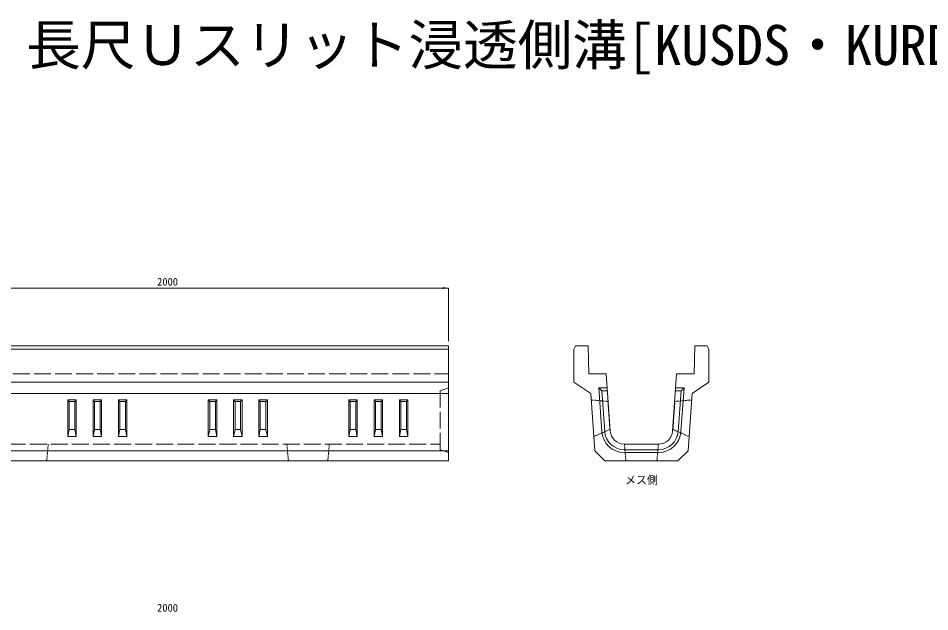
# Model space of a CAD drawing. Units: millimetres at full size, sheet at 1:10; details may follow other scales. Extents: x 31265 to 41746, y -4627 to -359.
# Drawn here: x 33263 to 36506, y -2470 to -359 of the extents above; entities that cross this region are included whole.
import ezdxf
from ezdxf.enums import TextEntityAlignment as Align

# ---------------------------------------------------------------- set-up
doc = ezdxf.new("R2010")
doc.units = ezdxf.units.MM
doc.header["$LTSCALE"] = 10
doc.linetypes.add('DASHED', pattern=[7.5, 6, -1.5])
doc.linetypes.add('USER1', pattern=[0.405, 0.225, -0.18])
doc.layers.add('0_2', color=7, linetype='Continuous')
doc.layers.add('寸法線', color=7, linetype='Continuous', lineweight=9)
doc.layers.add('本体', color=2, linetype='Continuous', lineweight=9)
doc.styles.add('ＭＳ ゴシック', font='')
doc.styles.get('ＭＳ ゴシック').set_extended_font_data('MS Gothic')

# ---------------------------------------------------------------- blocks, each defined once
blk = doc.blocks.new('filled_arrow')
at = {"color": 0, "linetype": 'Continuous', "lineweight": -2}
blk.add_solid([(7.5, 1.25), (0, 0), (7.5, -1.25)], dxfattribs=at)

msp = doc.modelspace()

# ---------------------------------------------------------------- linework, layer by layer
at = {"layer": '寸法線'}
for p in [(32794.24, -1318.63), (34794.24, -1507.86)]:
    msp.add_line(p, (34794.24, -1318.63), dxfattribs=at)
at = {"layer": '本体', "lineweight": 13}
for p, q in [((32794.24, -1523.86), (34794.24, -1523.86)), ((34794.24, -1523.86), (34794.24, -1933.86)), ((35240, -1535.86), (35246, -1523.86)), ((35290, -1523.86), (35246, -1523.86)), ((35292.5, -1623.86), (35290, -1523.86)), ((35667.5, -1623.86), (35670, -1523.86)), ((35714, -1523.86), (35670, -1523.86)), ((35720, -1535.86), (35714, -1523.86)), ((35240, -1653.86), (35240, -1535.86)), ((35720, -1653.86), (35720, -1535.86)), ((35355, -1623.86), (35292.5, -1623.86)), ((35355, -1623.86), (35369.24, -1827.35)), ((35605, -1623.86), (35590.75, -1827.35)), ((35667.5, -1623.86), (35605, -1623.86)), ((35240, -1653.86), (35300, -1693.86)), ((35720, -1653.86), (35660, -1693.86)), ((35300, -1693.86), (35314.17, -1898.04)), ((35660, -1693.86), (35645.82, -1898.04)), ((35540.87, -1873.86), (35419.12, -1873.86)), ((35350, -1933.86), (35314.17, -1898.04)), ((35610, -1933.86), (35645.82, -1898.04)), ((32794.24, -1933.86), (34794.24, -1933.86)), ((35610, -1933.86), (35350, -1933.86))]:
    msp.add_line(p, q, dxfattribs=at)
at = {"layer": '本体'}
for p, q in [((32794.24, -1535.86), (34794.24, -1535.86)), ((32794.24, -1653.86), (34794.24, -1653.86)), ((32794.24, -1693.86), (34794.24, -1693.86)), ((33439.24, -1716.84), (33469.24, -1716.84)), ((33439.24, -1846.85), (33439.24, -1716.84)), ((33469.24, -1716.84), (33469.24, -1846.85)), ((33529.24, -1716.84), (33559.24, -1716.84)), ((33529.24, -1846.85), (33529.24, -1716.84)), ((33559.24, -1716.84), (33559.24, -1846.85)), ((33619.24, -1716.84), (33649.24, -1716.84)), ((33619.24, -1846.85), (33619.24, -1716.84)), ((33649.24, -1716.84), (33649.24, -1846.85)), ((33939.24, -1716.84), (33969.24, -1716.84)), ((33939.24, -1846.85), (33939.24, -1716.84)), ((33969.24, -1716.84), (33969.24, -1846.85)), ((34029.24, -1716.84), (34059.24, -1716.84)), ((34029.24, -1846.85), (34029.24, -1716.84)), ((34059.24, -1716.84), (34059.24, -1846.85)), ((34119.24, -1716.84), (34149.24, -1716.84)), ((34119.24, -1846.85), (34119.24, -1716.84)), ((34149.24, -1716.84), (34149.24, -1846.85)), ((34439.24, -1716.84), (34469.24, -1716.84)), ((34439.24, -1846.85), (34439.24, -1716.84)), ((34469.24, -1716.84), (34469.24, -1846.85)), ((34529.24, -1716.84), (34559.24, -1716.84)), ((34529.24, -1846.85), (34529.24, -1716.84)), ((34559.24, -1716.84), (34559.24, -1846.85)), ((34619.24, -1716.84), (34649.24, -1716.84)), ((34619.24, -1846.85), (34619.24, -1716.84)), ((34649.24, -1716.84), (34649.24, -1846.85)), ((33444.24, -1721.86), (33464.24, -1721.86)), ((33534.24, -1721.86), (33554.24, -1721.86)), ((33624.24, -1721.86), (33644.24, -1721.86)), ((33944.24, -1721.86), (33964.24, -1721.86)), ((34034.24, -1721.86), (34054.24, -1721.86)), ((34124.24, -1721.86), (34144.24, -1721.86)), ((34444.24, -1721.86), (34464.24, -1721.86)), ((34534.24, -1721.86), (34554.24, -1721.86)), ((34624.24, -1721.86), (34644.24, -1721.86)), ((33439.24, -1846.85), (33444.24, -1821.85)), ((33469.24, -1846.85), (33439.24, -1846.85)), ((33464.24, -1821.85), (33444.24, -1821.85)), ((33464.24, -1821.85), (33469.24, -1846.85)), ((33529.24, -1846.85), (33534.24, -1821.85)), ((33559.24, -1846.85), (33529.24, -1846.85)), ((33554.24, -1821.85), (33534.24, -1821.85)), ((33554.24, -1821.85), (33559.24, -1846.85)), ((33619.24, -1846.85), (33624.24, -1821.85)), ((33649.24, -1846.85), (33619.24, -1846.85)), ((33644.24, -1821.85), (33624.24, -1821.85)), ((33644.24, -1821.85), (33649.24, -1846.85)), ((33939.24, -1846.85), (33944.24, -1821.85)), ((33969.24, -1846.85), (33939.24, -1846.85)), ((33964.24, -1821.85), (33944.24, -1821.85)), ((33964.24, -1821.85), (33969.24, -1846.85)), ((34029.24, -1846.85), (34034.24, -1821.85)), ((34059.24, -1846.85), (34029.24, -1846.85)), ((34054.24, -1821.85), (34034.24, -1821.85)), ((34054.24, -1821.85), (34059.24, -1846.85)), ((34119.24, -1846.85), (34124.24, -1821.85)), ((34149.24, -1846.85), (34119.24, -1846.85)), ((34144.24, -1821.85), (34124.24, -1821.85)), ((34144.24, -1821.85), (34149.24, -1846.85)), ((34439.24, -1846.85), (34444.24, -1821.85)), ((34469.24, -1846.85), (34439.24, -1846.85)), ((34464.24, -1821.85), (34444.24, -1821.85)), ((34464.24, -1821.85), (34469.24, -1846.85)), ((34529.24, -1846.85), (34534.24, -1821.85)), ((34559.24, -1846.85), (34529.24, -1846.85)), ((34554.24, -1821.85), (34534.24, -1821.85)), ((34554.24, -1821.85), (34559.24, -1846.85)), ((34619.24, -1846.85), (34624.24, -1821.85)), ((34649.24, -1846.85), (34619.24, -1846.85)), ((34644.24, -1821.85), (34624.24, -1821.85)), ((34644.24, -1821.85), (34649.24, -1846.85)), ((32794.24, -1898.04), (34794.24, -1898.04))]:
    msp.add_line(p, q, dxfattribs=at)
at = {"layer": '本体', "linetype": 'DASHED'}
for p, q in [((32794.24, -1623.86), (34794.24, -1623.86)), ((34794.24, -1673.86), (34764.24, -1683.86)), ((34764.24, -1683.86), (34764.24, -1893.86)), ((32779.24, -1873.86), (34764.24, -1873.86)), ((34764.24, -1893.86), (34794.24, -1903.86))]:
    msp.add_line(p, q, dxfattribs=at)
at = {"layer": '本体', "color": 4, "lineweight": 5}
for p, q in [((35358.5, -1673.86), (35328.42, -1673.86)), ((35328.42, -1673.86), (35339.31, -1829.45)), ((35339.15, -1683.86), (35328.42, -1673.86)), ((35359.2, -1683.86), (35339.15, -1683.86)), ((35339.15, -1683.86), (35349.29, -1828.75)), ((35620.84, -1683.86), (35600.8, -1683.86)), ((35631.57, -1673.86), (35601.5, -1673.86)), ((35620.84, -1683.86), (35610.7, -1828.75)), ((35631.57, -1673.86), (35620.68, -1829.45)), ((35631.57, -1673.86), (35620.84, -1683.86)), ((35540.87, -1893.86), (35419.12, -1893.86)), ((35540.87, -1903.86), (35419.12, -1903.86))]:
    msp.add_line(p, q, dxfattribs=at)
at = {"layer": '本体', "linetype": 'USER1'}
for p, q in [((33369.74, -1873.86), (33364.24, -1933.86)), ((34218.74, -1873.86), (34224.24, -1933.86)), ((34369.74, -1873.86), (34364.24, -1933.86)), ((35419.5, -1873.86), (35425, -1933.86)), ((35540.5, -1873.86), (35535, -1933.86))]:
    msp.add_line(p, q, dxfattribs=at)
at = {"layer": '本体'}
for points in [[(33439.24, -1716.84), (33444.24, -1721.86), (33444.24, -1821.85)], [(33464.24, -1821.85), (33464.24, -1721.86), (33469.24, -1716.84)], [(33529.24, -1716.84), (33534.24, -1721.86), (33534.24, -1821.85)], [(33554.24, -1821.85), (33554.24, -1721.86), (33559.24, -1716.84)], [(33619.24, -1716.84), (33624.24, -1721.86), (33624.24, -1821.85)], [(33644.24, -1821.85), (33644.24, -1721.86), (33649.24, -1716.84)], [(33939.24, -1716.84), (33944.24, -1721.86), (33944.24, -1821.85)], [(33964.24, -1821.85), (33964.24, -1721.86), (33969.24, -1716.84)], [(34029.24, -1716.84), (34034.24, -1721.86), (34034.24, -1821.85)], [(34054.24, -1821.85), (34054.24, -1721.86), (34059.24, -1716.84)], [(34119.24, -1716.84), (34124.24, -1721.86), (34124.24, -1821.85)], [(34144.24, -1821.85), (34144.24, -1721.86), (34149.24, -1716.84)], [(34439.24, -1716.84), (34444.24, -1721.86), (34444.24, -1821.85)], [(34464.24, -1821.85), (34464.24, -1721.86), (34469.24, -1716.84)], [(34529.24, -1716.84), (34534.24, -1721.86), (34534.24, -1821.85)], [(34554.24, -1821.85), (34554.24, -1721.86), (34559.24, -1716.84)], [(34619.24, -1716.84), (34624.24, -1721.86), (34624.24, -1821.85)], [(34644.24, -1821.85), (34644.24, -1721.86), (34649.24, -1716.84)]]:
    msp.add_lwpolyline(points, dxfattribs=at)
at = {"layer": '本体', "linetype": 'USER1'}
for points in [[(35310.62, -1846.85), (35367.85, -1821.85), (35360.85, -1721.86), (35301.59, -1716.84)], [(35649.37, -1846.85), (35592.14, -1821.85), (35599.14, -1721.86), (35658.4, -1716.84)]]:
    msp.add_lwpolyline(points, dxfattribs=at)
at = {"layer": '本体', "color": 4, "lineweight": 5}
for centre, radius, start, end in [((35419.12, -1823.86), 80, 184.00417, 270), ((35419.12, -1823.86), 70, 184.00417, 270), ((35540.87, -1823.86), 70, 270, 355.99583), ((35540.87, -1823.86), 80, 270, 355.99583)]:
    msp.add_arc(centre, radius, start, end, dxfattribs=at)
at = {"layer": '本体', "lineweight": 13}
for centre, start, end in [((35419.12, -1823.86), 184.00417, 270), ((35540.87, -1823.86), 270, 355.99583)]:
    msp.add_arc(centre, 50, start, end, dxfattribs=at)

# ---------------------------------------------------------------- block references
at = {"layer": '寸法線', "xscale": 2.77, "yscale": 2.77, "rotation": 180}
msp.add_blockref('filled_arrow', (34794.24, -1318.63), dxfattribs=at)

# ---------------------------------------------------------------- texts
at = {"layer": '0_2', "style": 'ＭＳ ゴシック'}
for s, height, p in [('長尺Ｕスリット浸透側溝[KUSDS・KURDS]（側面排水孔・底穴開き）断面図', 142.4, (36494.93, -453.77)), ('メス側', 28.48, (35480, -2001.82))]:
    msp.add_text(s, height=height, dxfattribs=at).set_placement(p, align=Align.MIDDLE_CENTER)
at = {"layer": '寸法線', "style": 'ＭＳ ゴシック'}
for p in [(33794.24, -1296.23), (33794.24, -2456.23)]:
    msp.add_text('2000', height=27.34, dxfattribs=at).set_placement(p, align=Align.MIDDLE_CENTER)

doc.saveas('drawing.dxf')
